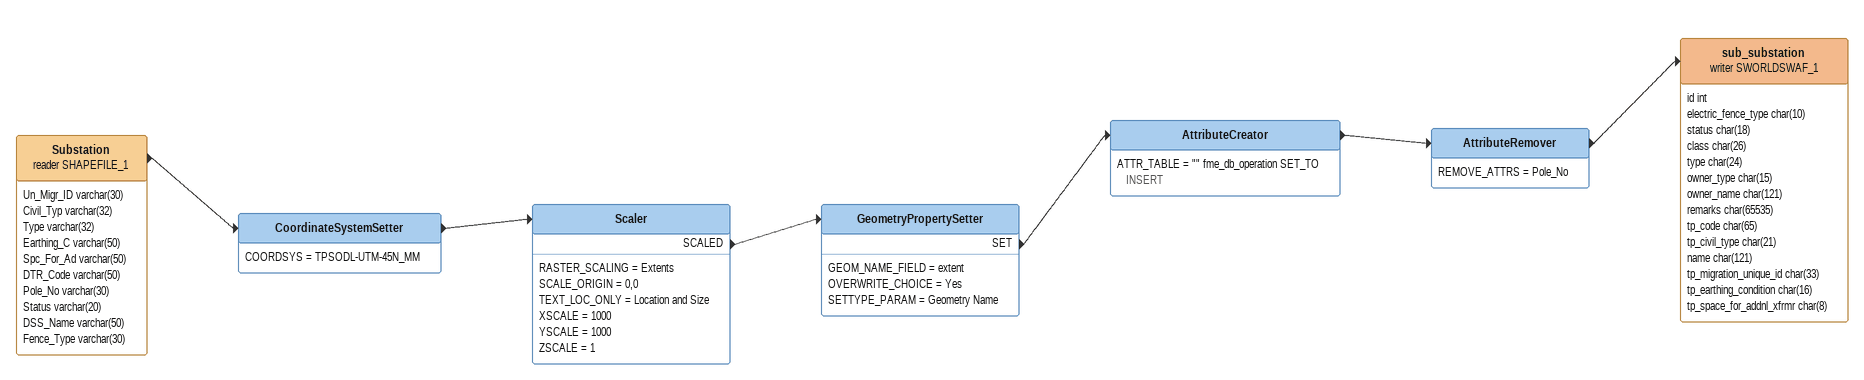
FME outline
Substation (reader SHAPEFILE_1)
    attributes: Un_Migr_ID varchar(30), Civil_Typ varchar(32), Type varchar(32), Earthing_C varchar(50), Spc_For_Ad varchar(50), DTR_Code varchar(50), Pole_No varchar(30), Status varchar(20), DSS_Name varchar(50), Fence_Type varchar(30)
    -> CoordinateSystemSetter
CoordinateSystemSetter
    COORDSYS = TPSODL-UTM-45N_MM
    -> Scaler
Scaler
    RASTER_SCALING = Extents
    SCALE_ORIGIN = 0,0
    TEXT_LOC_ONLY = Location and Size
    XSCALE = 1000
    YSCALE = 1000
    ZSCALE = 1
    SCALED -> GeometryPropertySetter
GeometryPropertySetter
    GEOM_NAME_FIELD = extent
    OVERWRITE_CHOICE = Yes
    SETTYPE_PARAM = Geometry Name
    SET -> AttributeCreator
AttributeCreator
    ATTR_TABLE = "" fme_db_operation SET_TO INSERT
    -> AttributeRemover
AttributeRemover
    REMOVE_ATTRS = Pole_No
    -> sub_substation (writer SWORLDSWAF_1)
sub_substation (writer SWORLDSWAF_1)
    attributes: id int, electric_fence_type char(10), status char(18), class char(26), type char(24), owner_type char(15), owner_name char(121), remarks char(65535), tp_code char(65), tp_civil_type char(21), name char(121), tp_migration_unique_id char(33), tp_earthing_condition char(16), tp_space_for_addnl_xfrmr char(8)
